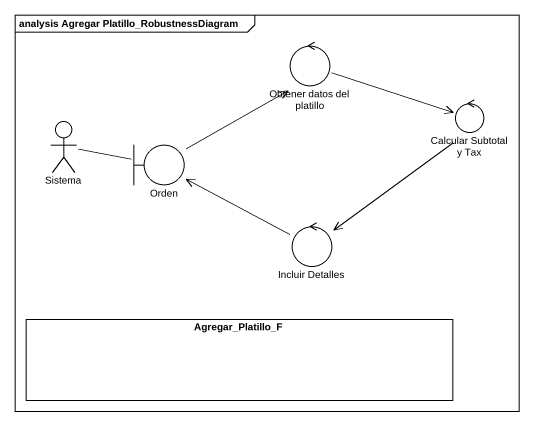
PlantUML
@startuml
mainframe analysis Agregar Platillo_RobustnessDiagram
control "Obtener datos del platillo" as Obtener_datos_del_platillo
control "Calcular Subtotal y Tax" as Calcular_Subtotal_y_Tax
actor Sistema
boundary Orden
control "Incluir Detalles" as Incluir_Detalles
rectangle Agregar_Platillo_F
Obtener_datos_del_platillo -right-> Calcular_Subtotal_y_Tax
Calcular_Subtotal_y_Tax --> Incluir_Detalles
Sistema -right- Orden
Orden -up-> Obtener_datos_del_platillo
Incluir_Detalles -left-> Orden
@enduml
